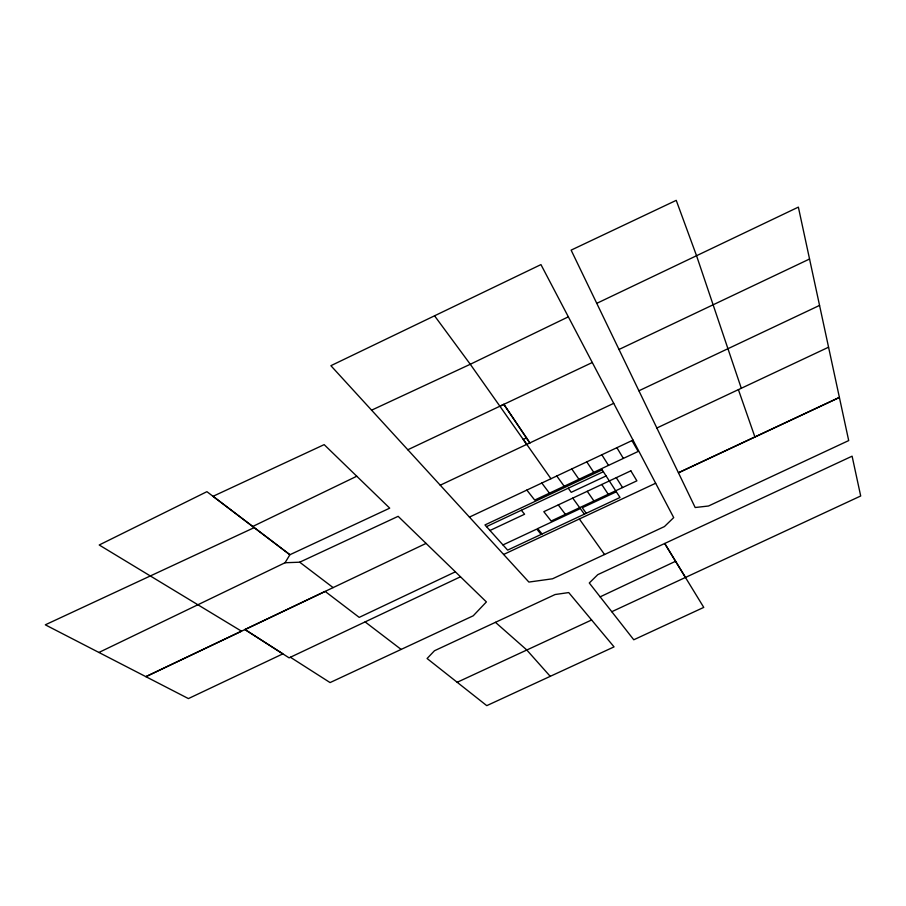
<?xml version="1.0" encoding="UTF-8"?>
<svg xmlns="http://www.w3.org/2000/svg" width="906" height="906" viewBox="0 0 906 906"><rect width="100%" height="100%" fill="white"/><g stroke="black" fill="none" stroke-linecap="round" stroke-linejoin="round"><path stroke-width="1.36" d="M98.89 652.479L285.039 562.751L289.897 554.732L389.716 508.153L324.167 444.631L213.012 496.318L289.897 554.732L206.919 491.675L99.207 544.993L241.506 631.188L145.877 676.669L45.3 624.823L254.212 527.62M568.368 316.817L470.282 364.269L371.573 410.192M252.672 526.499L356.749 476.25M596.748 303.351L798.367 207.123L848.696 440.576L708.492 506.012L695.174 507.519L571.12 250.135L676.238 200.351L696.555 255.741L741.301 388.278M619.002 349.478L809.556 259.014M426.058 543.407L145.877 676.669L188.414 698.583L282.865 653.86L244.96 629.545L325.163 591.425L359.206 617.382L455.378 571.822L486.397 601.924L473.238 615.786L330.078 682.58L290.407 657.246M407.802 449.772L592.32 362.502M638.923 390.78L819.568 305.413M460.508 576.771L289.105 657.858L244.96 629.545M434.563 315.82L470.282 364.269L499.897 406.228L503.872 404.359L529.851 442.921L503.872 404.359M440.237 485.197L613.713 403.351L673.702 517.609L664.426 526.579L552.547 578.787L528.889 582.071L330.894 365.696L540.95 264.597L613.713 403.351M656.85 428.006L828.56 347.213M469.433 517.1L633.045 440.09M600.1 596.861L675.559 561.278L703.758 607.394L633.77 639.772L589.285 582.988L597.779 574.653L852.104 456.182L860.7 495.99L611.777 611.709M486.488 526.624L603.362 471.709M489.965 530.486L524.597 514.223L521.335 510.248M606.103 475.944L571.21 492.332L568.255 488.209M502.966 544.925L536.771 529.081L541.142 534.415M616.329 491.788L582.286 507.745L586.261 513.283M503.6 554.472L655.661 483.238M754.913 436.986L839.398 397.428L678.458 472.773L754.913 436.986L738.401 389.637M526.511 437.892L523.249 439.41L550.939 478.73M285.039 562.751L299.705 562.196L398.142 516.329L455.378 571.822M495.446 622.331L434.461 650.757L427.088 658.515L486.771 705.649L614.053 646.873L568.73 592.569L555.106 594.529L495.446 622.331L526.624 649.817L550.236 676.34M457.19 682.275L591.584 619.998M299.705 562.196L333.125 587.609M365.118 621.912L401.143 649.421M542.071 533.985L537.666 528.583L580.327 508.594L584.359 514.178M526.85 490.078L534.71 500.078L638.198 451.437L631.969 440.599M541.811 483.034L549.432 493.158M558.277 504.902L565.401 514.348M556.782 475.99L564.178 486.228M572.751 498.107L579.659 507.666M579.353 518.991L604.551 554.517M499.897 406.228L526.714 444.404M571.777 468.923L578.945 479.285M587.247 491.301L593.94 500.973M586.794 461.856L593.724 472.343M601.765 484.484L608.232 494.268M601.833 454.778L608.526 465.378M616.295 477.666L622.547 487.564M685.48 577.439L664.71 543.475L675.559 561.278M616.884 447.689L623.351 458.413M602.162 469.852L484.97 524.936L507.632 550.112L620.01 497.473L602.162 469.852M630.848 470.837L543.815 511.686L551.154 521.029L636.884 480.837L630.848 470.837"/></g></svg>
